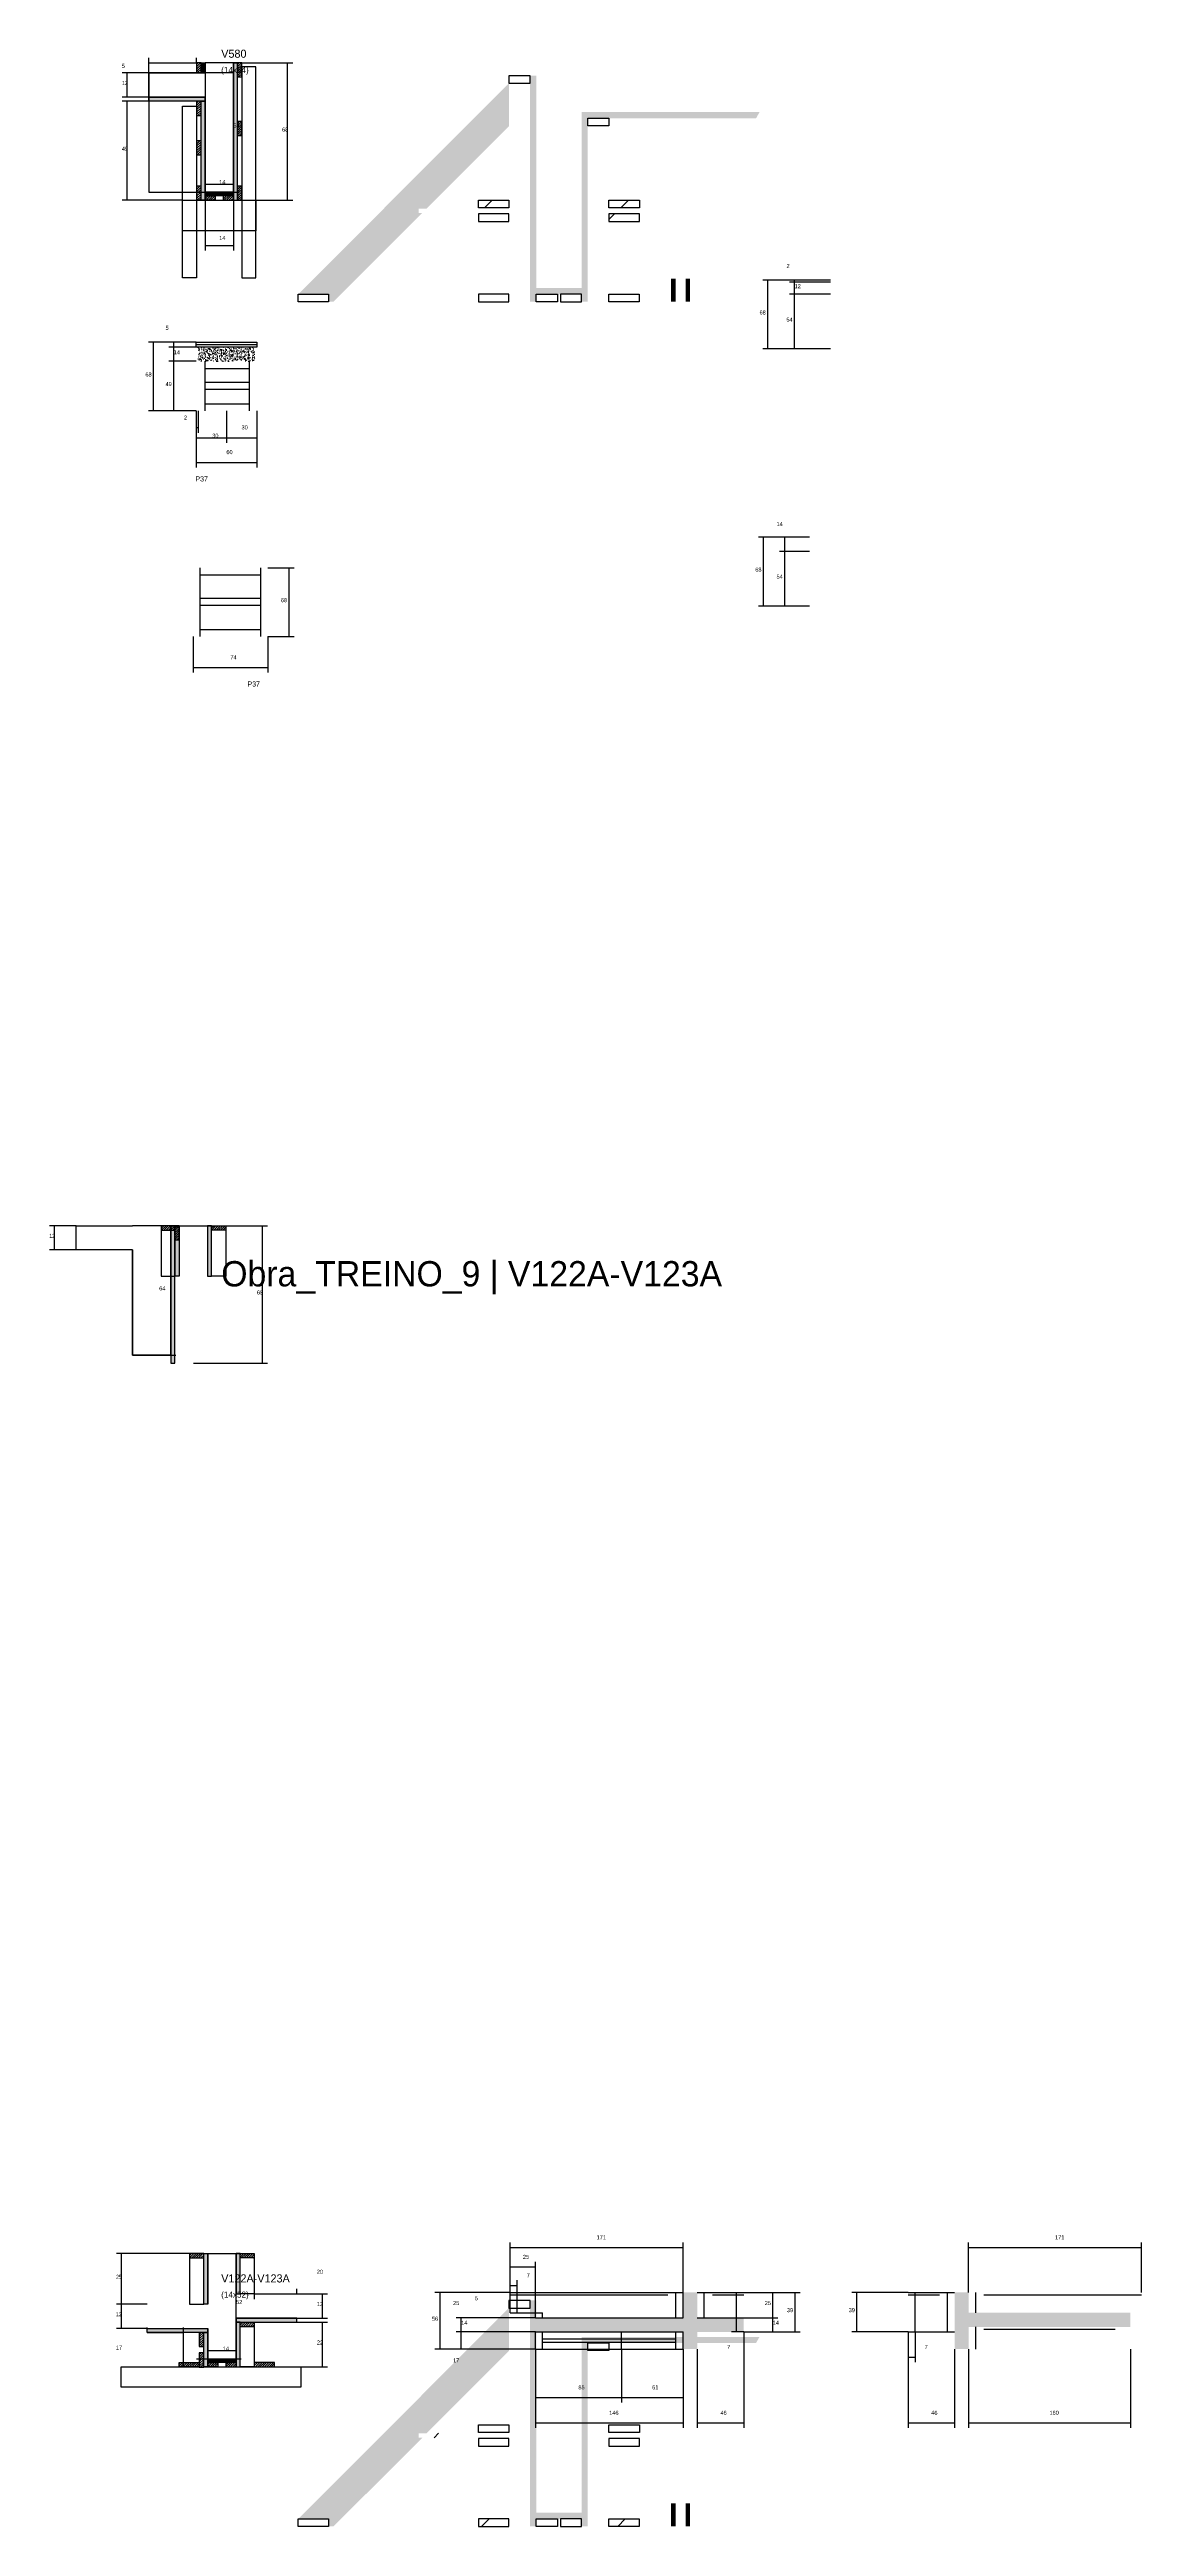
# Model space of a CAD drawing. Header units: metres. Extents: x -65046 to 21926, y -45195 to 1016.
# Drawn here: x 12630 to 13710, y -42036 to -39587 of the extents above; entities that cross this region are included whole.
import ezdxf

# ---------------------------------------------------------------- set-up
doc = ezdxf.new("R2010")
doc.units = ezdxf.units.M
for name, color, linetype in [('CONCRETO', 251, 'Continuous'), ('COTA', 241, 'Continuous'), ('Hachura', 253, 'Continuous'), ('LABEL_ID', 3, 'Continuous'), ('Madeira', 126, 'Continuous'), ('NOMENCLATURA', 7, 'Continuous'), ('Painéis', 200, 'Continuous'), ('SARR_2.2x7', 40, 'Continuous'), ('SARR_3.5x7', 81, 'Continuous'), ('SARR_EDITAR', 141, 'Continuous'), ('Texto Seção', 7, 'Continuous')]:
    doc.layers.add(name, color=color, linetype=linetype)

msp = doc.modelspace()

# ---------------------------------------------------------------- hatches: boundary and pattern name
at = {"layer": 'CONCRETO'}
h = msp.add_hatch(dxfattribs=at)
h.set_pattern_fill('AR-CONC', scale=4)
h.paths.add_polyline_path([(13111.6, -39612.8), (13111.6, -39822.8), (13156.6, -39822.8), (13156.6, -39648.8), (13332.6, -39648.8), (13353.4, -39612.8)])
h = msp.add_hatch(dxfattribs=at)
h.set_pattern_fill('AR-CONC', scale=4)
h.paths.add_polyline_path([(13113.9, -39723.4), (13128.8, -39723.4), (13128.8, -39723.4), (13128.8, -39707.8), (13128.8, -39707.8), (13113.9, -39707.8), (13113.9, -39707.8), (13113.9, -39723.4)])
h = msp.add_hatch(dxfattribs=at)
h.set_pattern_fill('AR-CONC', scale=4)
h.paths.add_polyline_path([(13139.2, -39723.4), (13154.1, -39723.4), (13154.1, -39723.4), (13154.1, -39707.8), (13154.1, -39707.8), (13139.2, -39707.8), (13139.2, -39707.8), (13139.2, -39723.4)])
h = msp.add_hatch(dxfattribs=at)
h.set_pattern_fill('AR-CONC', scale=4)
h.paths.add_polyline_path([(13125.8, -39820.9), (13141.6, -39820.9), (13141.6, -39820.9), (13141.6, -39804.8), (13141.6, -39804.8), (13125.8, -39804.8), (13125.8, -39804.8), (13125.8, -39820.9)])
h = msp.add_hatch(dxfattribs=at)
h.set_pattern_fill('AR-CONC', scale=4)
h.paths.add_polyline_path([(13111.6, -41812.8), (13111.6, -42022.8), (13156.6, -42022.8), (13156.6, -41848.8), (13332.6, -41848.8), (13353.4, -41812.8)])
h = msp.add_hatch(dxfattribs=at)
h.set_pattern_fill('AR-CONC', scale=4)
h.paths.add_polyline_path([(13113.9, -41923.4), (13128.8, -41923.4), (13128.8, -41923.4), (13128.8, -41907.8), (13128.8, -41907.8), (13113.9, -41907.8), (13113.9, -41907.8), (13113.9, -41923.4)])
h = msp.add_hatch(dxfattribs=at)
h.set_pattern_fill('AR-CONC', scale=4)
h.paths.add_polyline_path([(13139.2, -41923.4), (13154.1, -41923.4), (13154.1, -41923.4), (13154.1, -41907.8), (13154.1, -41907.8), (13139.2, -41907.8), (13139.2, -41907.8), (13139.2, -41923.4)])
h = msp.add_hatch(dxfattribs=at)
h.set_pattern_fill('AR-CONC', scale=4)
h.paths.add_polyline_path([(13125.8, -42020.9), (13141.6, -42020.9), (13141.6, -42020.9), (13141.6, -42004.8), (13141.6, -42004.8), (13125.8, -42004.8), (13125.8, -42004.8), (13125.8, -42020.9)])
at = {"layer": 'COTA'}
h = msp.add_hatch(dxfattribs=at)
h.set_pattern_fill('AR-CONC', scale=0.03)
h.paths.add_polyline_path([(12777.1, -39895.2), (12777.1, -39881.2), (12777.1, -39881.2), (12833.1, -39881.2), (12833.1, -39881.2), (12833.1, -39895.2), (12833.1, -39895.2), (12777.1, -39895.2)])
h = msp.add_hatch(dxfattribs=at)
h.set_pattern_fill('AR-CONC', scale=0.03)
h.paths.add_polyline_path([(13110.9, -41829.9), (13110.9, -41843.9), (13256.9, -41843.9), (13256.9, -41860.9), (13270.9, -41860.9), (13270.9, -41843.9), (13316.9, -41843.9), (13316.9, -41829.9), (13270.9, -41829.9), (13270.9, -41804.9), (13256.9, -41804.9), (13256.9, -41829.9)])
h = msp.add_hatch(dxfattribs=at)
h.set_pattern_fill('AR-CONC', scale=0.03)
h.paths.add_polyline_path([(13699.5, -41838.9), (13699.5, -41824.9), (13539.5, -41824.9), (13539.5, -41804.9), (13525.5, -41804.9), (13525.5, -41843.9), (13525.5, -41860.9), (13539.5, -41860.9), (13539.5, -41838.9)])
at = {"layer": 'Hachura'}
h = msp.add_hatch(dxfattribs=at)
h.set_pattern_fill('ANSI31', scale=0.5)
h.paths.add_polyline_path([(12780, -39600), (12775.6, -39600), (12775.6, -39600), (12775.6, -39610), (12775.6, -39610), (12780, -39610), (12780, -39610), (12780, -39600)])
h = msp.add_hatch(color=8, dxfattribs=at)
h.dxf.hatch_style = 1
h.paths.add_polyline_path([(12780, -39610), (12784, -39610), (12784, -39610), (12784, -39600), (12784, -39600), (12780, -39600), (12780, -39600), (12780, -39610)])
h = msp.add_hatch(color=8, dxfattribs=at)
h.dxf.hatch_style = 1
h.paths.add_polyline_path([(12816, -39600), (12812, -39600), (12812, -39600), (12812, -39736), (12812, -39736), (12816, -39736), (12816, -39736), (12816, -39600)])
h = msp.add_hatch(dxfattribs=at)
h.set_pattern_fill('ANSI31', scale=0.5)
h.paths.add_polyline_path([(12820.4, -39600), (12816, -39600), (12816, -39600), (12816, -39614), (12816, -39614), (12820.4, -39614), (12820.4, -39614), (12820.4, -39600)])
h = msp.add_hatch(color=8, dxfattribs=at)
h.dxf.hatch_style = 1
h.paths.add_polyline_path([(13084.6, -39662.8), (13084.6, -39620.3), (12876.2, -39828.8), (12906.2, -39828.8), (12906.2, -39836.3), (12911.1, -39836.3), (12998.9, -39748.6), (12995.2, -39748.6), (12995.2, -39744.1), (13003.3, -39744.1)])
h = msp.add_hatch(dxfattribs=at)
h.set_pattern_fill('ANSI31', scale=30)
h.paths.add_polyline_path([(13084.6, -39612.8), (13105.6, -39612.8), (13105.6, -39620.3), (13084.6, -39620.3)])
h = msp.add_hatch(color=8, dxfattribs=at)
h.dxf.hatch_style = 1
h.paths.add_polyline_path([(13111.6, -39612.8), (13105.6, -39612.8), (13105.6, -39612.8), (13105.6, -39836.3), (13105.6, -39836.3), (13111.6, -39836.3), (13111.6, -39836.3), (13111.6, -39612.8)])
h = msp.add_hatch(color=8, dxfattribs=at)
h.dxf.hatch_style = 1
h.paths.add_polyline_path([(12728.4, -39638), (12728.4, -39634), (12728.4, -39634), (12784, -39634), (12784, -39634), (12784, -39638), (12784, -39638), (12728.4, -39638)])
h = msp.add_hatch(dxfattribs=at)
h.set_pattern_fill('ANSI31', scale=0.5)
h.paths.add_polyline_path([(12780, -39638), (12775.6, -39638), (12775.6, -39638), (12775.6, -39652), (12775.6, -39652), (12780, -39652), (12780, -39652), (12780, -39638)])
h = msp.add_hatch(color=8, dxfattribs=at)
h.dxf.hatch_style = 1
h.paths.add_polyline_path([(12780, -39638), (12784, -39638), (12784, -39638), (12784, -39736), (12784, -39736), (12780, -39736), (12780, -39736), (12780, -39638)])
h = msp.add_hatch(color=8, dxfattribs=at)
h.dxf.hatch_style = 1
h.paths.add_polyline_path([(13332.6, -39648.8), (13156.6, -39648.8), (13156.6, -39648.8), (13156.6, -39654.8), (13156.6, -39654.8), (13329.2, -39654.8), (13329.2, -39654.8), (13332.6, -39648.8)])
h = msp.add_hatch(color=8, dxfattribs=at)
h.dxf.hatch_style = 1
h.paths.add_polyline_path([(13162.6, -39654.8), (13156.6, -39654.8), (13156.6, -39654.8), (13156.6, -39836.3), (13156.6, -39836.3), (13162.6, -39836.3), (13162.6, -39836.3), (13162.6, -39654.8)])
h = msp.add_hatch(dxfattribs=at)
h.set_pattern_fill('ANSI31', scale=30)
h.paths.add_polyline_path([(13162.6, -39654.8), (13183.6, -39654.8), (13183.6, -39662.3), (13162.6, -39662.3)])
h = msp.add_hatch(dxfattribs=at)
h.set_pattern_fill('ANSI31', scale=0.5)
h.paths.add_polyline_path([(12780, -39677), (12775.6, -39677), (12775.6, -39677), (12775.6, -39691), (12775.6, -39691), (12780, -39691), (12780, -39691), (12780, -39677)])
h = msp.add_hatch(dxfattribs=at)
h.set_pattern_fill('ANSI31', scale=0.5)
h.paths.add_polyline_path([(12820.4, -39658), (12816, -39658), (12816, -39658), (12816, -39672), (12816, -39672), (12820.4, -39672), (12820.4, -39672), (12820.4, -39658)])
h = msp.add_hatch(dxfattribs=at)
h.set_pattern_fill('ANSI31', scale=0.5)
h.paths.add_polyline_path([(12780, -39722), (12775.6, -39722), (12775.6, -39722), (12775.6, -39736), (12775.6, -39736), (12780, -39736), (12780, -39736), (12780, -39722)])
h = msp.add_hatch(color=8, dxfattribs=at)
h.dxf.hatch_style = 1
h.paths.add_polyline_path([(12784, -39731.6), (12784, -39728), (12784, -39728), (12812, -39728), (12812, -39728), (12812, -39731.6), (12812, -39731.6), (12784, -39731.6)])
h = msp.add_hatch(dxfattribs=at)
h.set_pattern_fill('ANSI31', scale=0.5)
h.paths.add_polyline_path([(12820.4, -39722), (12816, -39722), (12816, -39722), (12816, -39736), (12816, -39736), (12820.4, -39736), (12820.4, -39736), (12820.4, -39722)])
h = msp.add_hatch(dxfattribs=at)
h.set_pattern_fill('ANSI31', scale=0.5)
h.paths.add_polyline_path([(12784, -39736), (12784, -39731.6), (12784, -39731.6), (12794, -39731.6), (12794, -39731.6), (12794, -39736), (12794, -39736), (12784, -39736)])
h = msp.add_hatch(dxfattribs=at)
h.set_pattern_fill('ANSI31', scale=0.5)
h.paths.add_polyline_path([(12812, -39736), (12812, -39731.6), (12812, -39731.6), (12802, -39731.6), (12802, -39731.6), (12802, -39736), (12802, -39736), (12812, -39736)])
h = msp.add_hatch(dxfattribs=at)
h.set_pattern_fill('ANSI32', scale=20)
h.paths.add_polyline_path([(12995.2, -39748.6), (12995.2, -39744.1), (13040.2, -39744.1), (13040.2, -39748.6)])
h = msp.add_hatch(dxfattribs=at)
h.set_pattern_fill('ANSI31', scale=30)
h.paths.add_polyline_path([(13084.6, -39743.3), (13084.6, -39735.8), (13054.6, -39735.8), (13054.6, -39743.3)])
h = msp.add_hatch(dxfattribs=at)
h.set_pattern_fill('ANSI31', scale=30)
h.paths.add_polyline_path([(13054.6, -39756.9), (13084.6, -39756.9), (13084.6, -39749.4), (13054.6, -39749.4)])
h = msp.add_hatch(dxfattribs=at)
h.set_pattern_fill('ANSI31', scale=30)
h.paths.add_polyline_path([(13213.7, -39743.3), (13213.7, -39735.8), (13183.6, -39735.8), (13183.6, -39743.3)])
h = msp.add_hatch(dxfattribs=at)
h.set_pattern_fill('ANSI31', scale=30)
h.paths.add_polyline_path([(13183.6, -39756.9), (13213.7, -39756.9), (13213.7, -39749.4), (13183.6, -39749.4)])
h = msp.add_hatch(color=8, dxfattribs=at)
h.dxf.hatch_style = 1
h.paths.add_polyline_path([(13156.6, -39822.8), (13111.6, -39822.8), (13111.6, -39822.8), (13111.6, -39828.8), (13111.6, -39828.8), (13156.6, -39828.8), (13156.6, -39828.8), (13156.6, -39822.8)])
h = msp.add_hatch(color=8, dxfattribs=at)
h.dxf.hatch_style = 1
h.paths.add_polyline_path([(13245, -39836.3), (13249.5, -39836.3), (13249.5, -39813.5), (13245, -39813.5)])
h = msp.add_hatch(color=8, dxfattribs=at)
h.dxf.hatch_style = 1
h.paths.add_polyline_path([(13259.4, -39836.3), (13263.9, -39836.3), (13263.9, -39813.5), (13259.4, -39813.5)])
h = msp.add_hatch(dxfattribs=at)
h.set_pattern_fill('ANSI31', scale=30)
h.paths.add_polyline_path([(12906.2, -39836.3), (12906.2, -39828.8), (12876.2, -39828.8), (12876.2, -39836.3)])
h = msp.add_hatch(dxfattribs=at)
h.set_pattern_fill('ANSI31', scale=30)
h.paths.add_polyline_path([(13054.6, -39836.3), (13084.6, -39836.3), (13084.6, -39828.8), (13054.6, -39828.8)])
h = msp.add_hatch(dxfattribs=at)
h.set_pattern_fill('ANSI31', scale=30)
h.paths.add_polyline_path([(13111.6, -39828.8), (13132.6, -39828.8), (13132.6, -39836.3), (13111.6, -39836.3)])
h = msp.add_hatch(dxfattribs=at)
h.set_pattern_fill('ANSI31', scale=30)
h.paths.add_polyline_path([(13156.6, -39836.3), (13156.6, -39828.8), (13135.6, -39828.8), (13135.6, -39836.3)])
h = msp.add_hatch(dxfattribs=at)
h.set_pattern_fill('ANSI31', scale=30)
h.paths.add_polyline_path([(13213.6, -39828.8), (13183.6, -39828.8), (13183.6, -39836.3), (13213.6, -39836.3)])
h = msp.add_hatch(dxfattribs=at)
h.set_pattern_fill('ANSI31', scale=0.5)
h.paths.add_polyline_path([(12754.5, -40754.4), (12754.5, -40750), (12754.5, -40750), (12740.5, -40750), (12740.5, -40750), (12740.5, -40754.4), (12740.5, -40754.4), (12754.5, -40754.4)])
h = msp.add_hatch(color=8, dxfattribs=at)
h.dxf.hatch_style = 1
h.paths.add_polyline_path([(12754.1, -40750), (12750.1, -40750), (12750.1, -40750), (12750.1, -40886), (12750.1, -40886), (12754.1, -40886), (12754.1, -40886), (12754.1, -40750)])
h = msp.add_hatch(dxfattribs=at)
h.set_pattern_fill('ANSI31', scale=0.5)
h.paths.add_polyline_path([(12758.5, -40750), (12754.1, -40750), (12754.1, -40750), (12754.1, -40764), (12754.1, -40764), (12758.5, -40764), (12758.5, -40764), (12758.5, -40750)])
h = msp.add_hatch(color=8, dxfattribs=at)
h.dxf.hatch_style = 1
h.paths.add_polyline_path([(12758.5, -40750), (12754.5, -40750), (12754.5, -40800), (12758.5, -40800)])
h = msp.add_hatch(color=8, dxfattribs=at)
h.dxf.hatch_style = 1
h.paths.add_polyline_path([(12790.5, -40750), (12786.5, -40750), (12786.5, -40800), (12790.5, -40800)])
h = msp.add_hatch(dxfattribs=at)
h.set_pattern_fill('ANSI31', scale=0.5)
h.paths.add_polyline_path([(12790.5, -40754.4), (12790.5, -40750), (12790.5, -40750), (12804.5, -40750), (12804.5, -40750), (12804.5, -40754.4), (12804.5, -40754.4), (12790.5, -40754.4)])
h = msp.add_hatch(dxfattribs=at)
h.set_pattern_fill('ANSI31', scale=0.5)
h.paths.add_polyline_path([(12782.7, -41770.8), (12782.7, -41766.4), (12782.7, -41766.4), (12768.7, -41766.4), (12768.7, -41766.4), (12768.7, -41770.8), (12768.7, -41770.8), (12782.7, -41770.8)])
h = msp.add_hatch(color=8, dxfattribs=at)
h.dxf.hatch_style = 1
h.paths.add_polyline_path([(12782.7, -41766.4), (12786.7, -41766.4), (12786.7, -41816.4), (12782.7, -41816.4)])
h = msp.add_hatch(color=8, dxfattribs=at)
h.dxf.hatch_style = 1
h.paths.add_polyline_path([(12818.7, -41766.4), (12814.7, -41766.4), (12814.7, -41766.4), (12814.7, -41806.4), (12814.7, -41806.4), (12818.7, -41806.4), (12818.7, -41806.4), (12818.7, -41766.4)])
h = msp.add_hatch(dxfattribs=at)
h.set_pattern_fill('ANSI31', scale=0.5)
h.paths.add_polyline_path([(12818.7, -41770.8), (12818.7, -41766.4), (12818.7, -41766.4), (12832.7, -41766.4), (12832.7, -41766.4), (12832.7, -41770.8), (12832.7, -41770.8), (12818.7, -41770.8)])
h = msp.add_hatch(color=8, dxfattribs=at)
h.dxf.hatch_style = 1
h.paths.add_polyline_path([(12874.7, -41834.4), (12874.7, -41830.4), (12874.7, -41830.4), (12814.7, -41830.4), (12814.7, -41830.4), (12814.7, -41834.4), (12814.7, -41834.4), (12874.7, -41834.4)])
h = msp.add_hatch(color=8, dxfattribs=at)
h.dxf.hatch_style = 1
h.paths.add_polyline_path([(12818.7, -41834.4), (12814.7, -41834.4), (12814.7, -41834.4), (12814.7, -41870.4), (12814.7, -41870.4), (12814.7, -41878.4), (12814.7, -41878.4), (12818.7, -41878.4), (12818.7, -41878.4), (12818.7, -41834.4)])
h = msp.add_hatch(dxfattribs=at)
h.set_pattern_fill('ANSI31', scale=0.5)
h.paths.add_polyline_path([(12818.7, -41838.8), (12818.7, -41834.4), (12818.7, -41834.4), (12832.7, -41834.4), (12832.7, -41834.4), (12832.7, -41838.8), (12832.7, -41838.8), (12818.7, -41838.8)])
h = msp.add_hatch(color=8, dxfattribs=at)
h.dxf.hatch_style = 1
h.paths.add_polyline_path([(13084.6, -41862.8), (13084.6, -41820.3), (12876.2, -42028.8), (12906.2, -42028.8), (12906.2, -42036.3), (12911.1, -42036.3), (12998.9, -41948.6), (12995.2, -41948.6), (12995.2, -41944.1), (13003.3, -41944.1)])
h = msp.add_hatch(dxfattribs=at)
h.set_pattern_fill('ANSI31', scale=30)
h.paths.add_polyline_path([(13084.6, -41812.8), (13105.6, -41812.8), (13105.6, -41820.3), (13084.6, -41820.3)])
h = msp.add_hatch(color=8, dxfattribs=at)
h.dxf.hatch_style = 1
h.paths.add_polyline_path([(13111.6, -41812.8), (13105.6, -41812.8), (13105.6, -41812.8), (13105.6, -42036.3), (13105.6, -42036.3), (13111.6, -42036.3), (13111.6, -42036.3), (13111.6, -41812.8)])
h = msp.add_hatch(color=8, dxfattribs=at)
h.dxf.hatch_style = 1
h.paths.add_polyline_path([(12726.7, -41844.4), (12726.7, -41840.4), (12726.7, -41840.4), (12786.7, -41840.4), (12786.7, -41840.4), (12786.7, -41844.4), (12786.7, -41844.4), (12726.7, -41844.4)])
h = msp.add_hatch(dxfattribs=at)
h.set_pattern_fill('ANSI31', scale=0.5)
h.paths.add_polyline_path([(12778.3, -41858.4), (12782.7, -41858.4), (12782.7, -41858.4), (12782.7, -41844.4), (12782.7, -41844.4), (12778.3, -41844.4), (12778.3, -41844.4), (12778.3, -41858.4)])
h = msp.add_hatch(color=8, dxfattribs=at)
h.dxf.hatch_style = 1
h.paths.add_polyline_path([(12782.7, -41844.4), (12786.7, -41844.4), (12786.7, -41870.4), (12786.7, -41878.4), (12782.7, -41878.4)])
h = msp.add_hatch(color=8, dxfattribs=at)
h.dxf.hatch_style = 1
h.paths.add_polyline_path([(13332.6, -41848.8), (13156.6, -41848.8), (13156.6, -41848.8), (13156.6, -41854.8), (13156.6, -41854.8), (13329.2, -41854.8), (13329.2, -41854.8), (13332.6, -41848.8)])
h = msp.add_hatch(color=8, dxfattribs=at)
h.dxf.hatch_style = 1
h.paths.add_polyline_path([(13162.6, -41854.8), (13156.6, -41854.8), (13156.6, -41854.8), (13156.6, -42036.3), (13156.6, -42036.3), (13162.6, -42036.3), (13162.6, -42036.3), (13162.6, -41854.8)])
h = msp.add_hatch(dxfattribs=at)
h.set_pattern_fill('ANSI31', scale=30)
h.paths.add_polyline_path([(13162.6, -41854.8), (13183.6, -41854.8), (13183.6, -41862.3), (13162.6, -41862.3)])
h = msp.add_hatch(dxfattribs=at)
h.set_pattern_fill('ANSI31', scale=0.5)
h.paths.add_polyline_path([(12758.3, -41878.4), (12758.3, -41874), (12758.3, -41874), (12778.3, -41874), (12778.3, -41874), (12778.3, -41878.4), (12778.3, -41878.4), (12758.3, -41878.4)])
h = msp.add_hatch(dxfattribs=at)
h.set_pattern_fill('ANSI31', scale=0.5)
h.paths.add_polyline_path([(12778.3, -41878.7), (12782.7, -41878.7), (12782.7, -41878.7), (12782.7, -41864.7), (12782.7, -41864.7), (12778.3, -41864.7), (12778.3, -41864.7), (12778.3, -41878.7)])
h = msp.add_hatch(color=8, dxfattribs=at)
h.dxf.hatch_style = 1
h.paths.add_polyline_path([(12786.7, -41874), (12786.7, -41870.4), (12786.7, -41870.4), (12814.7, -41870.4), (12814.7, -41870.4), (12814.7, -41874), (12814.7, -41874), (12786.7, -41874)])
h = msp.add_hatch(dxfattribs=at)
h.set_pattern_fill('ANSI31', scale=0.5)
h.paths.add_polyline_path([(12786.7, -41878.4), (12786.7, -41874), (12786.7, -41874), (12796.7, -41874), (12796.7, -41874), (12796.7, -41878.4), (12796.7, -41878.4), (12786.7, -41878.4)])
h = msp.add_hatch(dxfattribs=at)
h.set_pattern_fill('ANSI31', scale=0.5)
h.paths.add_polyline_path([(12814.7, -41878.4), (12814.7, -41874), (12814.7, -41874), (12804.7, -41874), (12804.7, -41874), (12804.7, -41878.4), (12804.7, -41878.4), (12814.7, -41878.4)])
h = msp.add_hatch(dxfattribs=at)
h.set_pattern_fill('ANSI31', scale=0.5)
h.paths.add_polyline_path([(12852.7, -41878.4), (12852.7, -41874), (12852.7, -41874), (12832.7, -41874), (12832.7, -41874), (12832.7, -41878.4), (12832.7, -41878.4), (12852.7, -41878.4)])
h = msp.add_hatch(dxfattribs=at)
h.set_pattern_fill('ANSI32', scale=20)
h.paths.add_polyline_path([(12995.2, -41948.6), (12995.2, -41944.1), (13040.2, -41944.1), (13040.2, -41948.6)])
h = msp.add_hatch(dxfattribs=at)
h.set_pattern_fill('ANSI31', scale=30)
h.paths.add_polyline_path([(13084.6, -41943.3), (13084.6, -41935.8), (13054.6, -41935.8), (13054.6, -41943.3)])
h = msp.add_hatch(dxfattribs=at)
h.set_pattern_fill('ANSI31', scale=30)
h.paths.add_polyline_path([(13054.6, -41956.9), (13084.6, -41956.9), (13084.6, -41949.4), (13054.6, -41949.4)])
h = msp.add_hatch(dxfattribs=at)
h.set_pattern_fill('ANSI31', scale=30)
h.paths.add_polyline_path([(13213.7, -41943.3), (13213.7, -41935.8), (13183.6, -41935.8), (13183.6, -41943.3)])
h = msp.add_hatch(dxfattribs=at)
h.set_pattern_fill('ANSI31', scale=30)
h.paths.add_polyline_path([(13183.6, -41956.9), (13213.7, -41956.9), (13213.7, -41949.4), (13183.6, -41949.4)])
h = msp.add_hatch(dxfattribs=at)
h.set_pattern_fill('ANSI31', scale=30)
h.paths.add_polyline_path([(12906.2, -42036.3), (12906.2, -42028.8), (12876.2, -42028.8), (12876.2, -42036.3)])
h = msp.add_hatch(dxfattribs=at)
h.set_pattern_fill('ANSI31', scale=30)
h.paths.add_polyline_path([(13054.6, -42036.3), (13084.6, -42036.3), (13084.6, -42028.8), (13054.6, -42028.8)])
h = msp.add_hatch(color=8, dxfattribs=at)
h.dxf.hatch_style = 1
h.paths.add_polyline_path([(13156.6, -42022.8), (13111.6, -42022.8), (13111.6, -42022.8), (13111.6, -42028.8), (13111.6, -42028.8), (13156.6, -42028.8), (13156.6, -42028.8), (13156.6, -42022.8)])
h = msp.add_hatch(dxfattribs=at)
h.set_pattern_fill('ANSI31', scale=30)
h.paths.add_polyline_path([(13111.6, -42028.8), (13132.6, -42028.8), (13132.6, -42036.3), (13111.6, -42036.3)])
h = msp.add_hatch(dxfattribs=at)
h.set_pattern_fill('ANSI31', scale=30)
h.paths.add_polyline_path([(13156.6, -42036.3), (13156.6, -42028.8), (13135.6, -42028.8), (13135.6, -42036.3)])
h = msp.add_hatch(dxfattribs=at)
h.set_pattern_fill('ANSI31', scale=30)
h.paths.add_polyline_path([(13213.6, -42028.8), (13183.6, -42028.8), (13183.6, -42036.3), (13213.6, -42036.3)])
h = msp.add_hatch(color=8, dxfattribs=at)
h.dxf.hatch_style = 1
h.paths.add_polyline_path([(13245, -42036.3), (13249.5, -42036.3), (13249.5, -42013.5), (13245, -42013.5)])
h = msp.add_hatch(color=8, dxfattribs=at)
h.dxf.hatch_style = 1
h.paths.add_polyline_path([(13259.4, -42036.3), (13263.9, -42036.3), (13263.9, -42013.5), (13259.4, -42013.5)])

# ---------------------------------------------------------------- linework, layer by layer
at = {"layer": 'CONCRETO'}
for points in [[(12784, -39634), (12784, -39636), (12784, -39636), (12784, -39728), (12812, -39728), (12812, -39600), (12816, -39600), (12816, -39600), (12784, -39600), (12784, -39610)], [(12812, -39624), (12812, -39624), (12812, -39656), (12812, -39656), (12812, -39728), (12784, -39728), (12784, -39634), (12728.4, -39634), (12728.4, -39610), (12784, -39610)], [(12750.1, -40774), (12750.1, -40774), (12750.1, -40806), (12750.1, -40806), (12750.1, -40878), (12712.1, -40878), (12712.1, -40774), (12656.5, -40774), (12656.5, -40750), (12712.1, -40750)], [(12712.1, -40774), (12712.1, -40776), (12712.1, -40776), (12712.1, -40878), (12750.1, -40878), (12750.1, -40750), (12754.1, -40750), (12754.1, -40750), (12712.1, -40750), (12712.1, -40750)]]:
    msp.add_lwpolyline(points, dxfattribs=at)
for points in [[(12784, -39728), (12816, -39728), (12816, -39600), (12784, -39600)], [(12728.4, -39728), (12812, -39728), (12812, -39610), (12728.4, -39610)]]:
    msp.add_lwpolyline(points, close=True, dxfattribs=at)
at = {"layer": 'COTA'}
for p, q in [((12728.4, -39610), (12728.4, -39595)), ((12728.4, -39600), (12775.6, -39600)), ((12775.6, -39600), (12775.6, -39595)), ((12812, -39728), (12812, -39600)), ((12812, -39600), (12817, -39600)), ((12820.4, -39600), (12870.7, -39600)), ((12865.7, -39736), (12865.7, -39600)), ((12728.4, -39610), (12702.1, -39610)), ((12707.1, -39634), (12707.1, -39610)), ((12728.4, -39634), (12702.1, -39634)), ((12766, -39638), (12702.1, -39638)), ((12707.1, -39736), (12707.1, -39638)), ((12784, -39736), (12784, -39715)), ((12784, -39720), (12812, -39720)), ((12812, -39736), (12812, -39715)), ((12812, -39728), (12817, -39728)), ((12761.6, -39736), (12702.1, -39736)), ((12784, -39736), (12784, -39785.7)), ((12812, -39736), (12812, -39785.7)), ((12834.4, -39736), (12870.7, -39736)), ((12784, -39780.7), (12812, -39780.7)), ((13402.8, -39814.9), (13335.8, -39814.9)), ((13340.8, -39882.9), (13340.8, -39814.9)), ((13402.8, -39814.9), (13362.3, -39814.9)), ((13402.8, -39816.9), (13362.3, -39816.9)), ((13402.8, -39816.9), (13362.3, -39816.9)), ((13367.3, -39816.9), (13367.3, -39814.9)), ((13367.3, -39828.9), (13367.3, -39816.9)), ((13402.8, -39828.9), (13362.3, -39828.9)), ((13402.8, -39828.9), (13362.3, -39828.9)), ((13367.3, -39882.9), (13367.3, -39828.9)), ((12775.1, -39876.2), (12728.1, -39876.2)), ((12733.1, -39944.2), (12733.1, -39876.2)), ((12775.1, -39876.2), (12748, -39876.2)), ((12753, -39881.2), (12753, -39876.2)), ((12775.1, -39881.2), (12748, -39881.2)), ((12775.1, -39881.2), (12748, -39881.2)), ((12775.1, -39895.2), (12748, -39895.2)), ((12775.1, -39895.2), (12748, -39895.2)), ((12753, -39895.2), (12753, -39881.2)), ((12753, -39944.2), (12753, -39895.2)), ((13402.8, -39882.9), (13335.8, -39882.9)), ((13402.8, -39882.9), (13362.3, -39882.9)), ((12775.1, -39944.2), (12728.1, -39944.2)), ((12775.1, -39944.2), (12748, -39944.2)), ((12775.1, -39944.2), (12775.1, -39975.7)), ((12775.1, -39944.2), (12775.1, -40000.1)), ((12775.1, -39944.2), (12775.1, -39965.8)), ((12777.1, -39944.2), (12777.1, -39965.8)), ((12805.1, -39944.2), (12805.1, -39975.7)), ((12805.1, -39944.2), (12805.1, -39975.7)), ((12835.1, -39944.2), (12835.1, -39975.7)), ((12835.1, -39944.2), (12835.1, -40000.1)), ((12775.1, -39960.8), (12777.1, -39960.8)), ((12775.1, -39970.7), (12805.1, -39970.7)), ((12805.1, -39970.7), (12835.1, -39970.7)), ((12775.1, -39995.1), (12835.1, -39995.1)), ((13382, -40069.2), (13331.5, -40069.2)), ((13336.5, -40137.2), (13336.5, -40069.2)), ((13382, -40069.2), (13352.5, -40069.2)), ((13357.5, -40083.2), (13357.5, -40069.2)), ((13382, -40083.2), (13352.5, -40083.2)), ((13382, -40083.2), (13352.5, -40083.2)), ((13357.5, -40137.2), (13357.5, -40083.2)), ((12846.1, -40099.4), (12872.1, -40099.4)), ((12867.1, -40167.4), (12867.1, -40099.4)), ((13382, -40137.2), (13331.5, -40137.2)), ((13382, -40137.2), (13352.5, -40137.2)), ((12772.1, -40167.4), (12772.1, -40203)), ((12846.1, -40167.4), (12846.1, -40203)), ((12846.1, -40167.4), (12872.1, -40167.4)), ((12772.1, -40198), (12846.1, -40198)), ((12656.5, -40750), (12630.2, -40750)), ((12635.2, -40774), (12635.2, -40750)), ((12750.1, -40878), (12750.1, -40750)), ((12750.1, -40750), (12755.1, -40750)), ((12758.5, -40750), (12845.7, -40750)), ((12840.7, -40886), (12840.7, -40750)), ((12656.5, -40774), (12630.2, -40774)), ((12750.1, -40878), (12755.1, -40878)), ((12772.5, -40886), (12845.7, -40886)), ((13085.9, -41804.9), (13085.9, -41755.4)), ((13085.9, -41760.4), (13256.9, -41760.4)), ((13256.9, -41804.9), (13256.9, -41755.4)), ((13539.5, -41804.9), (13539.5, -41755.4)), ((13539.5, -41760.4), (13710.5, -41760.4)), ((13710.5, -41804.9), (13710.5, -41755.4)), ((12768.7, -41766.4), (12696.3, -41766.4)), ((12701.3, -41816.4), (12701.3, -41766.4)), ((12775.7, -41766.4), (12819.7, -41766.4)), ((12814.7, -41870.4), (12814.7, -41766.4)), ((12832.7, -41766.4), (12832.7, -41811.4)), ((13085.9, -41804.9), (13085.9, -41774.7)), ((13085.9, -41779.7), (13110.9, -41779.7)), ((13110.9, -41824.9), (13110.9, -41774.7)), ((12832.7, -41806.4), (12874.7, -41806.4)), ((12874.7, -41806.4), (12874.7, -41801.4)), ((12874.7, -41806.4), (12905.1, -41806.4)), ((12900.1, -41830.4), (12900.1, -41806.4)), ((13085.9, -41804.9), (13011.5, -41804.9)), ((13016.5, -41860.9), (13016.5, -41804.9)), ((13085.9, -41804.9), (13085.9, -41792.9)), ((13085.9, -41797.9), (13092.9, -41797.9)), ((13085.9, -41804.9), (13085.9, -41799.9)), ((13085.9, -41804.9), (13110.9, -41804.9)), ((13092.9, -41804.9), (13092.9, -41792.9)), ((13110.9, -41829.9), (13110.9, -41799.9)), ((13316.9, -41804.9), (13350.7, -41804.9)), ((13316.9, -41804.9), (13372.7, -41804.9)), ((13345.7, -41829.9), (13345.7, -41804.9)), ((13367.7, -41843.9), (13367.7, -41804.9)), ((13479.5, -41804.9), (13423.8, -41804.9)), ((13428.8, -41843.9), (13428.8, -41804.9)), ((12726.7, -41816.4), (12696.3, -41816.4)), ((12726.7, -41816.4), (12696.3, -41816.4)), ((12701.3, -41840.4), (12701.3, -41816.4)), ((12874.7, -41830.4), (12905.1, -41830.4)), ((12874.7, -41834.4), (12905.1, -41834.4)), ((12900.1, -41878.4), (12900.1, -41834.4)), ((13110.9, -41829.9), (13032.4, -41829.9)), ((13037.4, -41843.9), (13037.4, -41829.9)), ((13085.9, -41824.9), (13085.9, -41819.9)), ((13085.9, -41824.9), (13110.9, -41824.9)), ((13110.9, -41829.9), (13110.9, -41819.9)), ((13309.9, -41843.9), (13309.9, -41829.9)), ((13309.9, -41829.9), (13314.9, -41829.9)), ((13316.9, -41829.9), (13350.7, -41829.9)), ((13316.9, -41829.9), (13350.7, -41829.9)), ((13345.7, -41843.9), (13345.7, -41829.9)), ((12726.7, -41840.4), (12696.3, -41840.4)), ((12726.7, -41844.4), (12726.7, -41839.4)), ((12726.7, -41844.4), (12762.7, -41844.4)), ((12762.7, -41878.4), (12762.7, -41839.4)), ((12786.7, -41878.4), (12786.7, -41857.4)), ((12814.7, -41878.4), (12814.7, -41857.4)), ((13110.9, -41843.9), (13032.4, -41843.9)), ((13110.9, -41843.9), (13032.4, -41843.9)), ((13037.4, -41860.9), (13037.4, -41843.9)), ((13316.9, -41843.9), (13304.9, -41843.9)), ((13316.9, -41843.9), (13350.7, -41843.9)), ((13316.9, -41843.9), (13372.7, -41843.9)), ((13316.9, -41843.9), (13316.9, -41938.9)), ((13479.5, -41843.9), (13423.8, -41843.9)), ((13479.5, -41843.9), (13479.5, -41938.9)), ((13479.5, -41843.9), (13479.5, -41873.9)), ((13486.5, -41843.9), (13486.5, -41873.9)), ((12775.7, -41870.4), (12819.7, -41870.4)), ((12786.7, -41862.4), (12814.7, -41862.4)), ((12842.2, -41878.4), (12905.1, -41878.4)), ((13110.9, -41860.9), (13011.5, -41860.9)), ((13110.9, -41860.9), (13032.4, -41860.9)), ((13110.9, -41860.9), (13110.9, -41913.7)), ((13110.9, -41860.9), (13110.9, -41938.9)), ((13195.9, -41860.9), (13195.9, -41913.7)), ((13195.9, -41860.9), (13195.9, -41913.7)), ((13256.9, -41860.9), (13256.9, -41913.7)), ((13256.9, -41860.9), (13256.9, -41938.9)), ((13270.9, -41860.9), (13270.9, -41938.9)), ((13479.5, -41868.9), (13486.5, -41868.9)), ((13525.5, -41860.9), (13525.5, -41938.9)), ((13539.5, -41860.9), (13539.5, -41938.9)), ((13699.5, -41860.9), (13699.5, -41938.9)), ((13110.9, -41908.7), (13195.9, -41908.7)), ((13195.9, -41908.7), (13256.9, -41908.7)), ((13110.9, -41933.9), (13256.9, -41933.9)), ((13270.9, -41933.9), (13316.9, -41933.9)), ((13479.5, -41933.9), (13525.5, -41933.9)), ((13539.5, -41933.9), (13699.5, -41933.9))]:
    msp.add_line(p, q, dxfattribs=at)
at = {"layer": 'Madeira'}
for points in [[(12780, -39600), (12775.6, -39600), (12775.6, -39610), (12780, -39610)], [(12820.4, -39600), (12816, -39600), (12816, -39614), (12820.4, -39614)], [(13084.6, -39620.3), (13105.6, -39620.3), (13105.6, -39612.8), (13084.6, -39612.8)], [(12780, -39638), (12775.6, -39638), (12775.6, -39652), (12780, -39652)], [(13183.6, -39662.3), (13162.6, -39662.3), (13162.6, -39654.8), (13183.6, -39654.8)], [(12780, -39677), (12775.6, -39677), (12775.6, -39691), (12780, -39691)], [(12820.4, -39658), (12816, -39658), (12816, -39672), (12820.4, -39672)], [(12780, -39722), (12775.6, -39722), (12775.6, -39736), (12780, -39736)], [(12820.4, -39722), (12816, -39722), (12816, -39736), (12820.4, -39736)], [(12784, -39736), (12784, -39731.6), (12794, -39731.6), (12794, -39736)], [(12812, -39736), (12812, -39731.6), (12802, -39731.6), (12802, -39736)], [(13054.6, -39735.8), (13084.6, -39735.8), (13084.6, -39743.3), (13054.6, -39743.3)], [(13054.6, -39756.9), (13084.6, -39756.9), (13084.6, -39749.4), (13054.6, -39749.4)], [(13183.6, -39735.8), (13213.7, -39735.8), (13213.7, -39743.3), (13183.6, -39743.3)], [(13183.6, -39756.9), (13213.7, -39756.9), (13213.7, -39749.4), (13183.6, -39749.4)], [(12876.2, -39828.8), (12906.2, -39828.8), (12906.2, -39836.3), (12876.2, -39836.3)], [(13054.6, -39836.3), (13084.6, -39836.3), (13084.6, -39828.8), (13054.6, -39828.8)], [(13132.6, -39836.3), (13111.6, -39836.3), (13111.6, -39828.8), (13132.6, -39828.8)], [(13135.6, -39836.3), (13156.6, -39836.3), (13156.6, -39828.8), (13135.6, -39828.8)], [(13213.6, -39836.3), (13183.6, -39836.3), (13183.6, -39828.8), (13213.6, -39828.8)], [(12754.5, -40754.4), (12754.5, -40750), (12740.5, -40750), (12740.5, -40754.4)], [(12754.5, -40750), (12740.5, -40750), (12740.5, -40800), (12754.5, -40800)], [(12758.5, -40750), (12754.1, -40750), (12754.1, -40764), (12758.5, -40764)], [(12790.5, -40754.4), (12790.5, -40750), (12804.5, -40750), (12804.5, -40754.4)], [(12790.5, -40750), (12804.5, -40750), (12804.5, -40800), (12790.5, -40800)], [(12782.7, -41770.8), (12782.7, -41766.4), (12768.7, -41766.4), (12768.7, -41770.8)], [(12782.7, -41766.4), (12768.7, -41766.4), (12768.7, -41816.4), (12782.7, -41816.4)], [(12818.7, -41770.8), (12818.7, -41766.4), (12832.7, -41766.4), (12832.7, -41770.8)], [(12818.7, -41766.4), (12832.7, -41766.4), (12832.7, -41806.4), (12818.7, -41806.4)], [(12818.7, -41838.8), (12818.7, -41834.4), (12832.7, -41834.4), (12832.7, -41838.8)], [(12818.7, -41834.4), (12832.7, -41834.4), (12832.7, -41878.4), (12818.7, -41878.4)], [(13084.6, -41820.3), (13105.6, -41820.3), (13105.6, -41812.8), (13084.6, -41812.8)], [(12778.3, -41858.4), (12782.7, -41858.4), (12782.7, -41844.4), (12778.3, -41844.4)], [(13183.6, -41862.3), (13162.6, -41862.3), (13162.6, -41854.8), (13183.6, -41854.8)], [(12878.6, -41898.4), (12701, -41898.4), (12701, -41878.4), (12878.6, -41878.4)], [(12758.3, -41878.4), (12758.3, -41874), (12778.3, -41874), (12778.3, -41878.4)], [(12778.3, -41878.7), (12782.7, -41878.7), (12782.7, -41864.7), (12778.3, -41864.7)], [(12786.7, -41878.4), (12786.7, -41874), (12796.7, -41874), (12796.7, -41878.4)], [(12814.7, -41878.4), (12814.7, -41874), (12804.7, -41874), (12804.7, -41878.4)], [(12852.7, -41878.4), (12852.7, -41874), (12832.7, -41874), (12832.7, -41878.4)], [(13054.6, -41935.8), (13084.6, -41935.8), (13084.6, -41943.3), (13054.6, -41943.3)], [(13054.6, -41956.9), (13084.6, -41956.9), (13084.6, -41949.4), (13054.6, -41949.4)], [(13183.6, -41935.8), (13213.7, -41935.8), (13213.7, -41943.3), (13183.6, -41943.3)], [(13183.6, -41956.9), (13213.7, -41956.9), (13213.7, -41949.4), (13183.6, -41949.4)], [(12876.2, -42028.8), (12906.2, -42028.8), (12906.2, -42036.3), (12876.2, -42036.3)], [(13054.6, -42036.3), (13084.6, -42036.3), (13084.6, -42028.8), (13054.6, -42028.8)], [(13132.6, -42036.3), (13111.6, -42036.3), (13111.6, -42028.8), (13132.6, -42028.8)], [(13135.6, -42036.3), (13156.6, -42036.3), (13156.6, -42028.8), (13135.6, -42028.8)], [(13213.6, -42036.3), (13183.6, -42036.3), (13183.6, -42028.8), (13213.6, -42028.8)]]:
    msp.add_lwpolyline(points, close=True, dxfattribs=at)
at = {"layer": 'Painéis'}
for p, q in [((12728.4, -39634), (12784, -39634)), ((12728.4, -39638), (12728.4, -39634)), ((12784, -39638), (12784, -39634)), ((12784, -39736), (12784, -39638)), ((12786.7, -41816.4), (12786.7, -41766.4)), ((12814.7, -41806.4), (12814.7, -41766.4)), ((13085.9, -41804.9), (13256.9, -41804.9)), ((13085.9, -41824.9), (13085.9, -41804.9)), ((13256.9, -41829.9), (13256.9, -41804.9)), ((13270.9, -41804.9), (13316.9, -41804.9)), ((13479.5, -41804.9), (13525.5, -41804.9)), ((12814.7, -41830.4), (12874.7, -41830.4)), ((12814.7, -41834.4), (12814.7, -41830.4)), ((12814.7, -41878.4), (12814.7, -41834.4)), ((12874.7, -41834.4), (12874.7, -41830.4)), ((13085.9, -41824.9), (13110.9, -41824.9)), ((13110.9, -41829.9), (13110.9, -41824.9)), ((13110.9, -41829.9), (13256.9, -41829.9)), ((13270.9, -41829.9), (13316.9, -41829.9)), ((12726.7, -41840.4), (12786.7, -41840.4)), ((12726.7, -41844.4), (12726.7, -41840.4)), ((12786.7, -41844.4), (12786.7, -41840.4)), ((12786.7, -41878.4), (12786.7, -41844.4)), ((13110.9, -41843.9), (13256.9, -41843.9)), ((13110.9, -41860.9), (13110.9, -41843.9)), ((13195.9, -41860.9), (13195.9, -41843.9)), ((13256.9, -41860.9), (13256.9, -41843.9)), ((13479.5, -41843.9), (13525.5, -41843.9)), ((12786.7, -41870.4), (12814.7, -41870.4)), ((12786.7, -41874), (12786.7, -41870.4)), ((12814.7, -41874), (12814.7, -41870.4)), ((13110.9, -41860.9), (13256.9, -41860.9))]:
    msp.add_line(p, q, dxfattribs=at)
for points in [[(12780, -39600), (12784, -39600), (12784, -39610), (12780, -39610)], [(12816, -39600), (12812, -39600), (12812, -39736), (12816, -39736)], [(12728.4, -39638), (12728.4, -39634), (12784, -39634), (12784, -39638)], [(12780, -39638), (12784, -39638), (12784, -39736), (12780, -39736)], [(12784, -39731.6), (12784, -39728), (12812, -39728), (12812, -39731.6)], [(12775.1, -39876.2), (12835.1, -39876.2), (12835.1, -39881.2), (12775.1, -39881.2)], [(12754.1, -40750), (12750.1, -40750), (12750.1, -40886), (12754.1, -40886)], [(12754.5, -40750), (12758.5, -40750), (12758.5, -40800), (12754.5, -40800)], [(12790.5, -40750), (12786.5, -40750), (12786.5, -40800), (12790.5, -40800)], [(12782.7, -41766.4), (12786.7, -41766.4), (12786.7, -41816.4), (12782.7, -41816.4)], [(12818.7, -41766.4), (12814.7, -41766.4), (12814.7, -41806.4), (12818.7, -41806.4)], [(12874.7, -41834.4), (12874.7, -41830.4), (12814.7, -41830.4), (12814.7, -41834.4)], [(12818.7, -41834.4), (12814.7, -41834.4), (12814.7, -41878.4), (12818.7, -41878.4)], [(12726.7, -41844.4), (12726.7, -41840.4), (12786.7, -41840.4), (12786.7, -41844.4)], [(12782.7, -41844.4), (12786.7, -41844.4), (12786.7, -41878.4), (12782.7, -41878.4)], [(12786.7, -41874), (12786.7, -41870.4), (12814.7, -41870.4), (12814.7, -41874)]]:
    msp.add_lwpolyline(points, close=True, dxfattribs=at)
at = {"layer": 'SARR_2.2x7'}
for p, q in [((12784.1, -39944.2), (12784.1, -39895.2)), ((12828.1, -39944.2), (12828.1, -39895.2)), ((12784.1, -39902.2), (12805.1, -39902.2)), ((12784.1, -39915.7), (12805.1, -39915.7)), ((12784.1, -39922.7), (12805.1, -39922.7)), ((12805.1, -39902.2), (12828.1, -39902.2)), ((12805.1, -39915.7), (12828.1, -39915.7)), ((12805.1, -39922.7), (12828.1, -39922.7)), ((12784.1, -39937.2), (12805.1, -39937.2)), ((12805.1, -39937.2), (12828.1, -39937.2)), ((12779.1, -40167.4), (12779.1, -40099.4)), ((12779.1, -40106.4), (12839.1, -40106.4)), ((12839.1, -40167.4), (12839.1, -40099.4)), ((12779.1, -40129.5), (12839.1, -40129.5)), ((12779.1, -40136.5), (12839.1, -40136.5)), ((12779.1, -40160.4), (12839.1, -40160.4)), ((13085.9, -41807.1), (13241.9, -41807.1)), ((13092.9, -41824.9), (13092.9, -41804.9)), ((13249.9, -41829.9), (13249.9, -41804.9)), ((13277.9, -41829.9), (13277.9, -41804.9)), ((13285.9, -41807.1), (13316.9, -41807.1)), ((13309.9, -41829.9), (13309.9, -41804.9)), ((13479.5, -41807.1), (13510.5, -41807.1)), ((13486.5, -41843.9), (13486.5, -41804.9)), ((13518.5, -41843.9), (13518.5, -41804.9)), ((13546.5, -41824.9), (13546.5, -41804.9)), ((13554.5, -41807.1), (13710.5, -41807.1)), ((13110.9, -41824.9), (13117.9, -41824.9)), ((13117.9, -41829.9), (13117.9, -41824.9)), ((13117.9, -41860.9), (13117.9, -41843.9)), ((13117.9, -41850.9), (13195.9, -41850.9)), ((13117.9, -41853.9), (13195.9, -41853.9)), ((13195.9, -41850.9), (13249.9, -41850.9)), ((13195.9, -41853.9), (13249.9, -41853.9)), ((13249.9, -41860.9), (13249.9, -41843.9)), ((13546.5, -41860.9), (13546.5, -41838.9)), ((13554.5, -41841.1), (13684.5, -41841.1))]:
    msp.add_line(p, q, dxfattribs=at)
at = {"layer": 'SARR_3.5x7'}
for points in [[(12834.4, -39603.9), (12820.4, -39603.9), (12820.4, -39812.5), (12834.4, -39812.5)], [(12761.6, -39642.8), (12775.6, -39642.8), (12775.6, -39812.5), (12761.6, -39812.5)], [(12761.6, -39736), (12834.4, -39736), (12834.4, -39766.1), (12761.6, -39766.1)]]:
    msp.add_lwpolyline(points, close=True, dxfattribs=at)
at = {"layer": 'SARR_EDITAR'}
for p, q in [((12775.1, -39878.7), (12805.1, -39878.7)), ((12805.1, -39878.7), (12835.1, -39878.7))]:
    msp.add_line(p, q, dxfattribs=at)

# ---------------------------------------------------------------- texts
at = {"layer": 'COTA'}
for s, p in [('5', (12701.6, -39605)), ('12', (12701.6, -39622)), ('64', (12812, -39664)), ('68', (12860.2, -39668)), ('49', (12701.6, -39687)), ('14', (12798, -39720)), ('14', (12798, -39775.2)), ('2', (13359.3, -39802.9)), ('12', (13367.3, -39822.9)), ('68', (13332.6, -39848.9)), ('54', (13359.2, -39855.9)), ('5', (12744.9, -39864.1)), ('14', (12753, -39888.2)), ('68', (12725, -39910.2)), ('49', (12744.9, -39919.7)), ('2', (12763.1, -39952.8)), ('30', (12791.1, -39970.7)), ('30', (12820.1, -39962.5)), ('60', (12805.1, -39987)), ('14', (13349.4, -40058.2)), ('68', (13328.4, -40103.2)), ('54', (13349.4, -40110.2)), ('68', (12859, -40133.4)), ('74', (12809.1, -40189.9)), ('12', (12629.7, -40762)), ('64', (12738.6, -40814)), ('68', (12835.2, -40818)), ('171', (13171.4, -41752.4)), ('171', (13625, -41752.4)), ('20', (12894.6, -41786.4)), ('25', (13098.4, -41771.7)), ('7', (13102.3, -41789.9)), ('25', (12695.8, -41791.4)), ('5', (13050.9, -41812.6)), ('12', (12695.8, -41828.4)), ('52', (12814.7, -41816.4)), ('12', (12894.6, -41818.4)), ('56', (13008.5, -41832.9)), ('25', (13029.4, -41817.4)), ('14', (13037.4, -41836.9)), ('25', (13337.7, -41817.4)), ('14', (13345.7, -41836.9)), ('39', (13359.7, -41824.4)), ('39', (13420.8, -41824.4)), ('17', (12695.8, -41861.4)), ('14', (12801.6, -41862.4)), ('22', (12894.6, -41856.4)), ('7', (13300.6, -41860.9)), ('7', (13495.9, -41860.9)), ('17', (13029.4, -41874.1)), ('85', (13153.4, -41900.7)), ('61', (13226.4, -41900.7)), ('146', (13183.9, -41925.9)), ('46', (13293.9, -41925.9)), ('46', (13502.5, -41925.9)), ('160', (13619.5, -41925.9))]:
    msp.add_text(s, height=4, dxfattribs=at).set_placement(p)
at = {"layer": 'LABEL_ID'}
msp.add_text('Obra_TREINO_9 | V122A-V123A', height=25, dxfattribs=at).set_placement((12800, -40810))
at = {"layer": 'NOMENCLATURA'}
for p in [(12774.5, -40014), (12826, -40216.8)]:
    msp.add_text('P37', height=5, dxfattribs=at).set_placement(p)
at = {"layer": 'Texto Seção'}
for s, height, p in [('V580', 8, (12800, -39595)), ('(14x64)', 6, (12800, -39610)), ('V122A-V123A', 8, (12800, -41795)), ('(14x52)', 6, (12800, -41810))]:
    msp.add_text(s, height=height, dxfattribs=at).set_placement(p)

doc.saveas('drawing.dxf')
